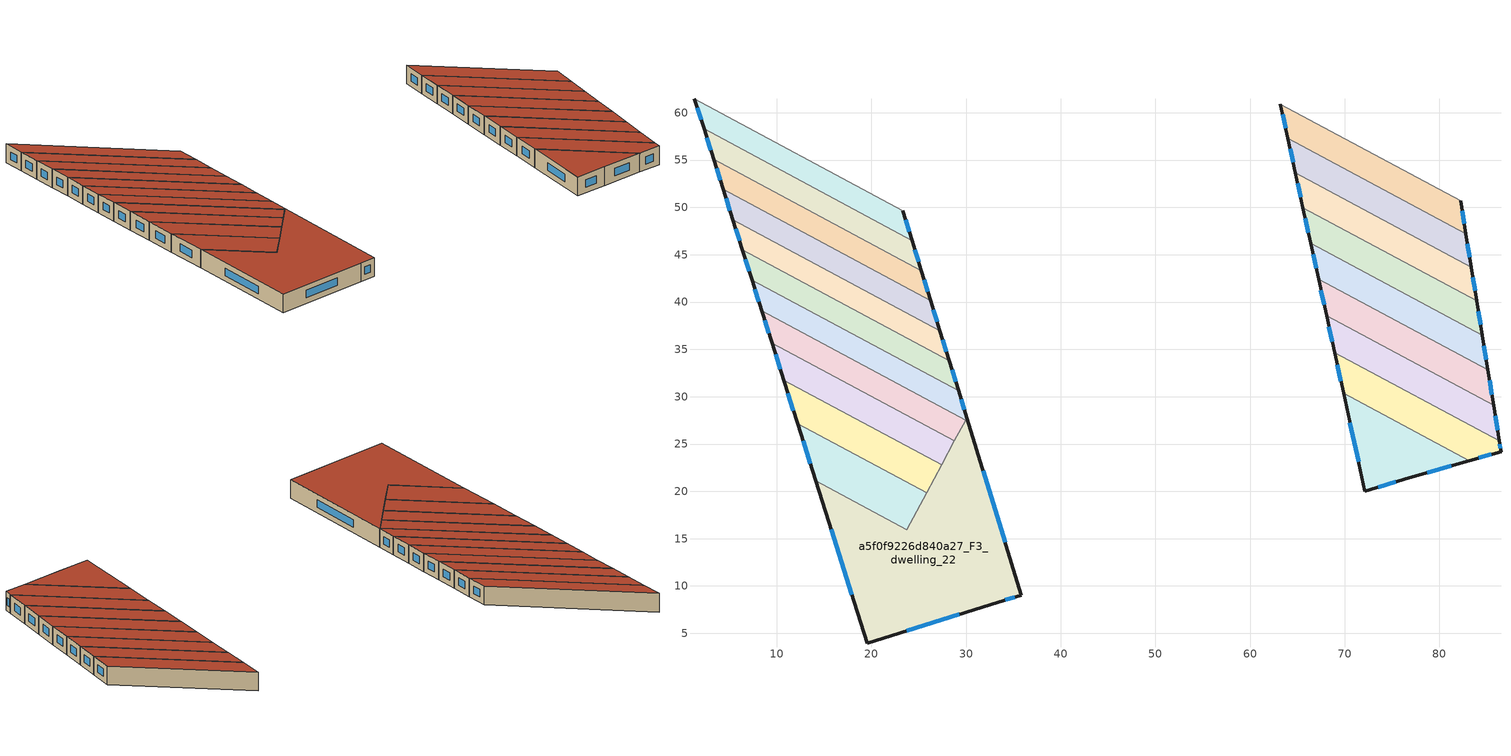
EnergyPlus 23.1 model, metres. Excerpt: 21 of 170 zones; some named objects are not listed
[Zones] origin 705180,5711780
a5f0f9226d840a27_F3_dwelling_11
 floor to a5f0f9226d840a27_F2_dwelling_11 (EU_floor_Construction): 23.33,49.66 24.3,46.5 2.31,58.28 1.3,61.47 z9
 wall outside (EU_wall_Construction): 24.3,46.5 23.33,49.66 / 1.3,61.47 2.31,58.28 z9:12
 wall to a5f0f9226d840a27_F3_dwelling_10 (EU_wall_Construction): 23.33,49.66 1.3,61.47 z9:12
 wall to a5f0f9226d840a27_F3_dwelling_12 (EU_wall_Construction): 2.31,58.28 24.3,46.5 z9:12
 window (EU_Window_Construction): 24.01,47.44 23.62,48.71 / 1.61,60.51 2.01,59.24 z9.9:11.1
 roof outside (EU_roof_Construction): 24.3,46.5 23.33,49.66 1.3,61.47 2.31,58.28 z12
a5f0f9226d840a27_F3_dwelling_12
 floor to a5f0f9226d840a27_F2_dwelling_12 (EU_floor_Construction): 24.3,46.5 25.28,43.33 3.32,55.1 2.31,58.28 z9
 wall outside (EU_wall_Construction): 25.28,43.33 24.3,46.5 / 2.31,58.28 3.32,55.1 z9:12
 wall to a5f0f9226d840a27_F3_dwelling_13 (EU_wall_Construction): 3.32,55.1 25.28,43.33 z9:12
 window (EU_Window_Construction): 24.99,44.28 24.59,45.55 / 2.62,57.33 3.02,56.05 z9.9:11.1
 roof outside (EU_roof_Construction): 25.28,43.33 24.3,46.5 2.31,58.28 3.32,55.1 z12
a5f0f9226d840a27_F3_dwelling_13
 floor to a5f0f9226d840a27_F2_dwelling_13 (EU_floor_Construction): 25.28,43.33 26.26,40.16 4.34,51.9 3.32,55.1 z9
 wall outside (EU_wall_Construction): 26.26,40.16 25.28,43.33 / 3.32,55.1 4.34,51.9 z9:12
 wall to a5f0f9226d840a27_F3_dwelling_14 (EU_wall_Construction): 4.34,51.9 26.26,40.16 z9:12
 window (EU_Window_Construction): 25.96,41.11 25.57,42.38 / 3.63,54.14 4.04,52.86 z9.9:11.1
 roof outside (EU_roof_Construction): 26.26,40.16 25.28,43.33 3.32,55.1 4.34,51.9 z12
a5f0f9226d840a27_F3_dwelling_14
 floor to a5f0f9226d840a27_F2_dwelling_14 (EU_floor_Construction): 26.26,40.16 27.23,36.98 5.35,48.71 4.34,51.9 z9
 wall outside (EU_wall_Construction): 27.23,36.98 26.26,40.16 / 4.34,51.9 5.35,48.71 z9:12
 wall to a5f0f9226d840a27_F3_dwelling_15 (EU_wall_Construction): 5.35,48.71 27.23,36.98 z9:12
 window (EU_Window_Construction): 26.94,37.93 26.55,39.2 / 4.64,50.95 5.05,49.66 z9.9:11.1
 roof outside (EU_roof_Construction): 27.23,36.98 26.26,40.16 4.34,51.9 5.35,48.71 z12
a5f0f9226d840a27_F3_dwelling_15
 floor to a5f0f9226d840a27_F2_dwelling_15 (EU_floor_Construction): 27.23,36.98 28.22,33.79 6.37,45.5 5.35,48.71 z9
 wall outside (EU_wall_Construction): 28.22,33.79 27.23,36.98 / 5.35,48.71 6.37,45.5 z9:12
 wall to a5f0f9226d840a27_F3_dwelling_16 (EU_wall_Construction): 6.37,45.5 28.22,33.79 z9:12
 window (EU_Window_Construction): 27.92,34.75 27.53,36.03 / 5.66,47.75 6.07,46.46 z9.9:11.1
 roof outside (EU_roof_Construction): 28.22,33.79 27.23,36.98 5.35,48.71 6.37,45.5 z12
a5f0f9226d840a27_F3_dwelling_16
 floor to a5f0f9226d840a27_F2_dwelling_16 (EU_floor_Construction): 28.22,33.79 29.2,30.61 7.39,42.3 6.37,45.5 z9
 wall outside (EU_wall_Construction): 29.2,30.61 28.22,33.79 / 6.37,45.5 7.39,42.3 z9:12
 wall to a5f0f9226d840a27_F3_dwelling_17 (EU_wall_Construction): 7.39,42.3 29.2,30.61 z9:12
 window (EU_Window_Construction): 28.9,31.56 28.51,32.84 / 6.67,44.54 7.08,43.26 z9.9:11.1
 roof outside (EU_roof_Construction): 29.2,30.61 28.22,33.79 6.37,45.5 7.39,42.3 z12
a5f0f9226d840a27_F3_dwelling_17
 floor to a5f0f9226d840a27_F2_dwelling_17 (EU_floor_Construction): 29.2,30.61 30.07,27.76 29.95,27.53 8.41,39.08 7.39,42.3 z9
 wall outside (EU_wall_Construction): 7.39,42.3 8.41,39.08 / 30.07,27.76 29.2,30.61 z9:12
 wall to a5f0f9226d840a27_F3_dwelling_18 (EU_wall_Construction): 8.41,39.08 29.95,27.53 z9:12
 wall to a5f0f9226d840a27_F3_dwelling_22 (EU_wall_Construction): 29.95,27.53 30.07,27.76 z9:12
 window (EU_Window_Construction): 7.69,41.33 8.1,40.04 / 29.81,28.61 29.46,29.75 z9.9:11.1
 roof outside (EU_roof_Construction): 29.95,27.53 30.07,27.76 29.2,30.61 7.39,42.3 8.41,39.08 z12
a5f0f9226d840a27_F3_dwelling_18
 floor to a5f0f9226d840a27_F2_dwelling_18 (EU_floor_Construction): 29.95,27.53 28.77,25.32 9.5,35.65 8.41,39.08 z9
 wall outside (EU_wall_Construction): 8.41,39.08 9.5,35.65 z9:12
 wall to a5f0f9226d840a27_F3_dwelling_19 (EU_wall_Construction): 9.5,35.65 28.77,25.32 z9:12
 wall to a5f0f9226d840a27_F3_dwelling_22 (EU_wall_Construction): 28.77,25.32 29.95,27.53 z9:12
 window (EU_Window_Construction): 8.73,38.05 9.17,36.68 z9.9:11.1
 roof outside (EU_roof_Construction): 28.77,25.32 29.95,27.53 8.41,39.08 9.5,35.65 z12
a5f0f9226d840a27_F3_dwelling_19
 floor to a5f0f9226d840a27_F2_dwelling_19 (EU_floor_Construction): 28.77,25.32 27.42,22.81 10.73,31.76 9.5,35.65 z9
 wall outside (EU_wall_Construction): 9.5,35.65 10.73,31.76 z9:12
 wall to a5f0f9226d840a27_F3_dwelling_20 (EU_wall_Construction): 10.73,31.76 27.42,22.81 z9:12
 wall to a5f0f9226d840a27_F3_dwelling_22 (EU_wall_Construction): 27.42,22.81 28.77,25.32 z9:12
 window (EU_Window_Construction): 9.87,34.49 10.36,32.92 z9.9:11.1
 roof outside (EU_roof_Construction): 27.42,22.81 28.77,25.32 9.5,35.65 10.73,31.76 z12
a5f0f9226d840a27_F3_dwelling_20
 floor to a5f0f9226d840a27_F2_dwelling_20 (EU_floor_Construction): 27.42,22.81 25.83,19.83 12.2,27.14 10.73,31.76 z9
 wall outside (EU_wall_Construction): 10.73,31.76 12.2,27.14 z9:12
 wall to a5f0f9226d840a27_F3_dwelling_21 (EU_wall_Construction): 12.2,27.14 25.83,19.83 z9:12
 wall to a5f0f9226d840a27_F3_dwelling_22 (EU_wall_Construction): 25.83,19.83 27.42,22.81 z9:12
 window (EU_Window_Construction): 11.17,30.37 11.76,28.52 z9.9:11.1
 roof outside (EU_roof_Construction): 25.83,19.83 27.42,22.81 10.73,31.76 12.2,27.14 z12
a5f0f9226d840a27_F3_dwelling_21
 floor to a5f0f9226d840a27_F2_dwelling_21 (EU_floor_Construction): 25.83,19.83 23.75,15.95 14.11,21.12 12.2,27.14 z9
 wall outside (EU_wall_Construction): 12.2,27.14 14.11,21.12 z9:12
 wall to a5f0f9226d840a27_F3_dwelling_22 (EU_wall_Construction): 14.11,21.12 23.75,15.95 25.83,19.83 z9:12
 window (EU_Window_Construction): 12.77,25.33 13.54,22.92 z9.9:11.1
 roof outside (EU_roof_Construction): 23.75,15.95 25.83,19.83 12.2,27.14 14.11,21.12 z12
a5f0f9226d840a27_F3_dwelling_22
 floor to a5f0f9226d840a27_F2_dwelling_22 (EU_floor_Construction): 30.07,27.76 35.85,9.02 33.41,8.31 19.56,3.96 14.11,21.12 23.75,15.95 z9
 wall outside (EU_wall_Construction): 14.11,21.12 19.56,3.96 33.41,8.31 35.85,9.02 30.07,27.76 z9:12
 window (EU_Window_Construction): 34.12,14.63 31.8,22.15 / 34.14,8.52 35.12,8.81 / 23.7,5.26 29.26,7.01 / 15.74,15.98 17.93,9.1 z9.9:11.1
 roof outside (EU_roof_Construction): 33.41,8.31 35.85,9.02 30.07,27.76 23.75,15.95 14.11,21.12 19.56,3.96 z12
a5f0f9226d840a27_F3_dwelling_33
 floor to a5f0f9226d840a27_F2_dwelling_33 (EU_floor_Construction): 82.23,50.71 82.79,47.22 63.98,57.3 63.19,60.91 z9
 wall outside (EU_wall_Construction): 63.19,60.91 63.98,57.3 / 82.79,47.22 82.23,50.71 z9:12
 wall to a5f0f9226d840a27_F3_dwelling_34 (EU_wall_Construction): 63.98,57.3 82.79,47.22 z9:12
 wall to a5f0f9226d840a27_F3_dwelling_32 (EU_wall_Construction): 82.23,50.71 63.19,60.91 z9:12
 window (EU_Window_Construction): 63.43,59.83 63.75,58.39 / 82.63,48.27 82.4,49.66 z9.9:11.1
 roof outside (EU_roof_Construction): 82.79,47.22 82.23,50.71 63.19,60.91 63.98,57.3 z12
a5f0f9226d840a27_F3_dwelling_34
 floor to a5f0f9226d840a27_F2_dwelling_34 (EU_floor_Construction): 82.79,47.22 83.36,43.69 64.78,53.65 63.98,57.3 z9
 wall outside (EU_wall_Construction): 63.98,57.3 64.78,53.65 / 83.36,43.69 82.79,47.22 z9:12
 wall to a5f0f9226d840a27_F3_dwelling_35 (EU_wall_Construction): 64.78,53.65 83.36,43.69 z9:12
 window (EU_Window_Construction): 64.22,56.21 64.54,54.74 / 83.19,44.75 82.96,46.16 z9.9:11.1
 roof outside (EU_roof_Construction): 83.36,43.69 82.79,47.22 63.98,57.3 64.78,53.65 z12
a5f0f9226d840a27_F3_dwelling_35
 floor to a5f0f9226d840a27_F2_dwelling_35 (EU_floor_Construction): 83.36,43.69 83.94,40.12 65.59,49.95 64.78,53.65 z9
 wall outside (EU_wall_Construction): 64.78,53.65 65.59,49.95 / 83.94,40.12 83.36,43.69 z9:12
 wall to a5f0f9226d840a27_F3_dwelling_36 (EU_wall_Construction): 65.59,49.95 83.94,40.12 z9:12
 window (EU_Window_Construction): 65.02,52.54 65.35,51.06 / 83.77,41.19 83.54,42.62 z9.9:11.1
 roof outside (EU_roof_Construction): 83.94,40.12 83.36,43.69 64.78,53.65 65.59,49.95 z12
a5f0f9226d840a27_F3_dwelling_36
 floor to a5f0f9226d840a27_F2_dwelling_36 (EU_floor_Construction): 83.94,40.12 84.53,36.49 66.41,46.2 65.59,49.95 z9
 wall outside (EU_wall_Construction): 65.59,49.95 66.41,46.2 / 84.53,36.49 83.94,40.12 z9:12
 wall to a5f0f9226d840a27_F3_dwelling_37 (EU_wall_Construction): 66.41,46.2 84.53,36.49 z9:12
 window (EU_Window_Construction): 65.84,48.83 66.16,47.33 / 84.35,37.58 84.12,39.03 z9.9:11.1
 roof outside (EU_roof_Construction): 84.53,36.49 83.94,40.12 65.59,49.95 66.41,46.2 z12
a5f0f9226d840a27_F3_dwelling_37
 floor to a5f0f9226d840a27_F2_dwelling_37 (EU_floor_Construction): 84.53,36.49 85.12,32.83 67.24,42.41 66.41,46.2 z9
 wall outside (EU_wall_Construction): 66.41,46.2 67.24,42.41 / 85.12,32.83 84.53,36.49 z9:12
 wall to a5f0f9226d840a27_F3_dwelling_38 (EU_wall_Construction): 67.24,42.41 85.12,32.83 z9:12
 window (EU_Window_Construction): 66.66,45.07 66.99,43.54 / 84.94,33.92 84.7,35.4 z9.9:11.1
 roof outside (EU_roof_Construction): 85.12,32.83 84.53,36.49 66.41,46.2 67.24,42.41 z12
a5f0f9226d840a27_F3_dwelling_38
 floor to a5f0f9226d840a27_F2_dwelling_38 (EU_floor_Construction): 85.12,32.83 85.72,29.11 68.08,38.56 67.24,42.41 z9
 wall outside (EU_wall_Construction): 67.24,42.41 68.08,38.56 / 85.72,29.11 85.12,32.83 z9:12
 wall to a5f0f9226d840a27_F3_dwelling_39 (EU_wall_Construction): 68.08,38.56 85.72,29.11 z9:12
 window (EU_Window_Construction): 67.49,41.26 67.83,39.71 / 85.54,30.22 85.3,31.71 z9.9:11.1
 roof outside (EU_roof_Construction): 85.72,29.11 85.12,32.83 67.24,42.41 68.08,38.56 z12
a5f0f9226d840a27_F3_dwelling_39
 floor to a5f0f9226d840a27_F2_dwelling_39 (EU_floor_Construction): 85.72,29.11 86.32,25.34 68.94,34.66 68.08,38.56 z9
 wall outside (EU_wall_Construction): 68.08,38.56 68.94,34.66 / 86.32,25.34 85.72,29.11 z9:12
 wall to a5f0f9226d840a27_F3_dwelling_40 (EU_wall_Construction): 68.94,34.66 86.32,25.34 z9:12
 window (EU_Window_Construction): 68.34,37.39 68.68,35.83 / 86.14,26.47 85.9,27.98 z9.9:11.1
 roof outside (EU_roof_Construction): 86.32,25.34 85.72,29.11 68.08,38.56 68.94,34.66 z12
a5f0f9226d840a27_F3_dwelling_40
 floor to a5f0f9226d840a27_F2_dwelling_40 (EU_floor_Construction): 86.32,25.34 86.51,24.2 83.15,23.24 69.88,30.35 68.94,34.66 z9
 wall outside (EU_wall_Construction): 83.15,23.24 86.51,24.2 86.32,25.34 / 68.94,34.66 69.88,30.35 z9:12
 wall to a5f0f9226d840a27_F3_dwelling_41 (EU_wall_Construction): 69.88,30.35 83.15,23.24 z9:12
 window (EU_Window_Construction): 84.15,23.52 85.5,23.91 / 69.22,33.37 69.6,31.64 / 86.45,24.54 86.38,25 z9.9:11.1
 roof outside (EU_roof_Construction): 86.51,24.2 86.32,25.34 68.94,34.66 69.88,30.35 83.15,23.24 z12
a5f0f9226d840a27_F3_dwelling_41
 floor to a5f0f9226d840a27_F2_dwelling_41 (EU_floor_Construction): 83.15,23.24 76.81,21.42 72.14,20.02 69.88,30.35 z9
 wall outside (EU_wall_Construction): 69.88,30.35 72.14,20.02 76.81,21.42 83.15,23.24 z9:12
 window (EU_Window_Construction): 73.54,20.44 75.41,21 / 70.55,27.26 71.46,23.11 / 78.71,21.97 81.25,22.69 z9.9:11.1
 roof outside (EU_roof_Construction): 83.15,23.24 69.88,30.35 72.14,20.02 76.81,21.42 z12
[Building]
EU S2 Campaign: North Axis=0; Terrain=City; Solar Distribution=FullExterior
[Site:Location]
London: Latitude=51.5; Longitude=-0.5; Time Zone=0; Elevation=25
[SizingPeriod:WeatherFileDays]
AnnualSizingPeriod: Begin Month=1; Begin Day of Month=1; End Month=12; End Day of Month=31; Day of Week for Start Day=Monday; Use Weather File Daylight Saving Period=No; Use Weather File Rain and Snow Indicators=No
[MATERIAL]
EU_InternalMass_Material: Roughness=MediumRough; Thickness=0.1; Conductivity=1; Density=1800; Specific Heat=900; Thermal Absorptance=0.9; Solar Absorptance=0.7; Visible Absorptance=0.7
[MATERIAL:NOMASS] Roughness=MediumRough; Thermal Absorptance=0.9; Solar Absorptance=0.7; Visible Absorptance=0.7
Name | Thermal Resistance
EU_wall_NoMass | 1.04674
EU_roof_NoMass | 4.32442
EU_floor_NoMass | 2.04616
[WINDOWMATERIAL:SIMPLEGLAZINGSYSTEM]
EU_Window_SimpleGlazing: UFactor=4.25843; Solar Heat Gain Coefficient=0.85; Visible Transmittance=0.85
[CONSTRUCTION]
EU_wall_Construction: EU_wall_NoMass
EU_roof_Construction: EU_roof_NoMass
EU_floor_Construction: EU_floor_NoMass
EU_Window_Construction: EU_Window_SimpleGlazing
EU_InternalMass_Construction: EU_InternalMass_Material
[ZONE] Type=1; Multiplier=1; Ceiling Height=autocalculate; Floor Area=autocalculate; Part of Total Floor Area=Yes
Name | Volume
a5f0f9226d840a27_F3_dwelling_11 | 174.338
a5f0f9226d840a27_F3_dwelling_12; a5f0f9226d840a27_F3_dwelling_14 | 174.322
a5f0f9226d840a27_F3_dwelling_13 | 174.381
a5f0f9226d840a27_F3_dwelling_15 | 174.279
a5f0f9226d840a27_F3_dwelling_16 | 174.336
a5f0f9226d840a27_F3_dwelling_17 | 174.335
a5f0f9226d840a27_F3_dwelling_18 | 174.318
a5f0f9226d840a27_F3_dwelling_19 | 174.333
a5f0f9226d840a27_F3_dwelling_20 | 174.341
a5f0f9226d840a27_F3_dwelling_21 | 174.342
a5f0f9226d840a27_F3_dwelling_22 | 746.186
a5f0f9226d840a27_F3_dwelling_33 | 180.883
a5f0f9226d840a27_F3_dwelling_34 | 180.914
a5f0f9226d840a27_F3_dwelling_35 | 180.96
a5f0f9226d840a27_F3_dwelling_36; a5f0f9226d840a27_F3_dwelling_37 | 180.909
a5f0f9226d840a27_F3_dwelling_38 | 180.981
a5f0f9226d840a27_F3_dwelling_39 | 180.937
a5f0f9226d840a27_F3_dwelling_40 | 180.928
a5f0f9226d840a27_F3_dwelling_41 | 180.932
[INTERNALMASS] Construction=EU_InternalMass_Construction
Name | Zone or ZoneList | Surface Area
a5f0f9226d840a27_F3_dwelling_11_EU_InternalMass | a5f0f9226d840a27_F3_dwelling_11 | 58.1129
a5f0f9226d840a27_F3_dwelling_12_EU_InternalMass | a5f0f9226d840a27_F3_dwelling_12 | 58.107
a5f0f9226d840a27_F3_dwelling_13_EU_InternalMass | a5f0f9226d840a27_F3_dwelling_13 | 58.1271
a5f0f9226d840a27_F3_dwelling_14_EU_InternalMass | a5f0f9226d840a27_F3_dwelling_14 | 58.1072
a5f0f9226d840a27_F3_dwelling_15_EU_InternalMass | a5f0f9226d840a27_F3_dwelling_15 | 58.093
a5f0f9226d840a27_F3_dwelling_16_EU_InternalMass | a5f0f9226d840a27_F3_dwelling_16 | 58.1121
a5f0f9226d840a27_F3_dwelling_17_EU_InternalMass | a5f0f9226d840a27_F3_dwelling_17 | 58.1113
a5f0f9226d840a27_F3_dwelling_18_EU_InternalMass | a5f0f9226d840a27_F3_dwelling_18 | 58.1062
a5f0f9226d840a27_F3_dwelling_19_EU_InternalMass | a5f0f9226d840a27_F3_dwelling_19 | 58.111
a5f0f9226d840a27_F3_dwelling_20_EU_InternalMass | a5f0f9226d840a27_F3_dwelling_20 | 58.1134
a5f0f9226d840a27_F3_dwelling_21_EU_InternalMass | a5f0f9226d840a27_F3_dwelling_21 | 58.1143
a5f0f9226d840a27_F3_dwelling_22_EU_InternalMass | a5f0f9226d840a27_F3_dwelling_22 | 248.73
a5f0f9226d840a27_F3_dwelling_33_EU_InternalMass | a5f0f9226d840a27_F3_dwelling_33 | 60.2944
a5f0f9226d840a27_F3_dwelling_34_EU_InternalMass | a5f0f9226d840a27_F3_dwelling_34 | 60.3046
a5f0f9226d840a27_F3_dwelling_35_EU_InternalMass | a5f0f9226d840a27_F3_dwelling_35 | 60.32
a5f0f9226d840a27_F3_dwelling_36_EU_InternalMass | a5f0f9226d840a27_F3_dwelling_36 | 60.303
a5f0f9226d840a27_F3_dwelling_37_EU_InternalMass | a5f0f9226d840a27_F3_dwelling_37 | 60.3028
a5f0f9226d840a27_F3_dwelling_38_EU_InternalMass | a5f0f9226d840a27_F3_dwelling_38 | 60.3269
a5f0f9226d840a27_F3_dwelling_39_EU_InternalMass | a5f0f9226d840a27_F3_dwelling_39 | 60.3124
a5f0f9226d840a27_F3_dwelling_40_EU_InternalMass | a5f0f9226d840a27_F3_dwelling_40 | 60.3092
a5f0f9226d840a27_F3_dwelling_41_EU_InternalMass | a5f0f9226d840a27_F3_dwelling_41 | 60.3109
[OTHEREQUIPMENT] Fuel Type=Electricity; Design Level Calculation Method=Watts/Area; Power per Zone Floor Area=1; Fraction Latent=0; Fraction Radiant=0; Fraction Lost=0; Carbon Dioxide Generation Rate=0; EndUse Subcategory=EU_Step8_InternalGains
Name | Zone or ZoneList or Space or SpaceList | Schedule
EU_Step8_InternalGain_a5f0f9226d840a27_F3_dwelling_11_f000 | a5f0f9226d840a27_F3_dwelling_11 | EU_Step8_GainSchedule_a5f0f9226d840a27_F3_dwelling_11_f000
EU_Step8_InternalGain_a5f0f9226d840a27_F3_dwelling_12_f000 | a5f0f9226d840a27_F3_dwelling_12 | EU_Step8_GainSchedule_a5f0f9226d840a27_F3_dwelling_12_f000
EU_Step8_InternalGain_a5f0f9226d840a27_F3_dwelling_13_f000 | a5f0f9226d840a27_F3_dwelling_13 | EU_Step8_GainSchedule_a5f0f9226d840a27_F3_dwelling_13_f000
EU_Step8_InternalGain_a5f0f9226d840a27_F3_dwelling_14_f000 | a5f0f9226d840a27_F3_dwelling_14 | EU_Step8_GainSchedule_a5f0f9226d840a27_F3_dwelling_14_f000
EU_Step8_InternalGain_a5f0f9226d840a27_F3_dwelling_15_f000 | a5f0f9226d840a27_F3_dwelling_15 | EU_Step8_GainSchedule_a5f0f9226d840a27_F3_dwelling_15_f000
EU_Step8_InternalGain_a5f0f9226d840a27_F3_dwelling_16_f000 | a5f0f9226d840a27_F3_dwelling_16 | EU_Step8_GainSchedule_a5f0f9226d840a27_F3_dwelling_16_f000
EU_Step8_InternalGain_a5f0f9226d840a27_F3_dwelling_17_f000 | a5f0f9226d840a27_F3_dwelling_17 | EU_Step8_GainSchedule_a5f0f9226d840a27_F3_dwelling_17_f000
EU_Step8_InternalGain_a5f0f9226d840a27_F3_dwelling_18_f000 | a5f0f9226d840a27_F3_dwelling_18 | EU_Step8_GainSchedule_a5f0f9226d840a27_F3_dwelling_18_f000
EU_Step8_InternalGain_a5f0f9226d840a27_F3_dwelling_19_f000 | a5f0f9226d840a27_F3_dwelling_19 | EU_Step8_GainSchedule_a5f0f9226d840a27_F3_dwelling_19_f000
EU_Step8_InternalGain_a5f0f9226d840a27_F3_dwelling_20_f000 | a5f0f9226d840a27_F3_dwelling_20 | EU_Step8_GainSchedule_a5f0f9226d840a27_F3_dwelling_20_f000
EU_Step8_InternalGain_a5f0f9226d840a27_F3_dwelling_21_f000 | a5f0f9226d840a27_F3_dwelling_21 | EU_Step8_GainSchedule_a5f0f9226d840a27_F3_dwelling_21_f000
EU_Step8_InternalGain_a5f0f9226d840a27_F3_dwelling_22_f000 | a5f0f9226d840a27_F3_dwelling_22 | EU_Step8_GainSchedule_a5f0f9226d840a27_F3_dwelling_22_f000
EU_Step8_InternalGain_a5f0f9226d840a27_F3_dwelling_33_f000 | a5f0f9226d840a27_F3_dwelling_33 | EU_Step8_GainSchedule_a5f0f9226d840a27_F3_dwelling_33_f000
EU_Step8_InternalGain_a5f0f9226d840a27_F3_dwelling_34_f000 | a5f0f9226d840a27_F3_dwelling_34 | EU_Step8_GainSchedule_a5f0f9226d840a27_F3_dwelling_34_f000
EU_Step8_InternalGain_a5f0f9226d840a27_F3_dwelling_35_f000 | a5f0f9226d840a27_F3_dwelling_35 | EU_Step8_GainSchedule_a5f0f9226d840a27_F3_dwelling_35_f000
EU_Step8_InternalGain_a5f0f9226d840a27_F3_dwelling_36_f000 | a5f0f9226d840a27_F3_dwelling_36 | EU_Step8_GainSchedule_a5f0f9226d840a27_F3_dwelling_36_f000
EU_Step8_InternalGain_a5f0f9226d840a27_F3_dwelling_37_f000 | a5f0f9226d840a27_F3_dwelling_37 | EU_Step8_GainSchedule_a5f0f9226d840a27_F3_dwelling_37_f000
EU_Step8_InternalGain_a5f0f9226d840a27_F3_dwelling_38_f000 | a5f0f9226d840a27_F3_dwelling_38 | EU_Step8_GainSchedule_a5f0f9226d840a27_F3_dwelling_38_f000
EU_Step8_InternalGain_a5f0f9226d840a27_F3_dwelling_39_f000 | a5f0f9226d840a27_F3_dwelling_39 | EU_Step8_GainSchedule_a5f0f9226d840a27_F3_dwelling_39_f000
EU_Step8_InternalGain_a5f0f9226d840a27_F3_dwelling_40_f000 | a5f0f9226d840a27_F3_dwelling_40 | EU_Step8_GainSchedule_a5f0f9226d840a27_F3_dwelling_40_f000
EU_Step8_InternalGain_a5f0f9226d840a27_F3_dwelling_41_f000 | a5f0f9226d840a27_F3_dwelling_41 | EU_Step8_GainSchedule_a5f0f9226d840a27_F3_dwelling_41_f000
[ZONEVENTILATION:DESIGNFLOWRATE] Schedule=EU_AlwaysOn; Design Flow Rate Calculation Method=AirChanges/Hour; Air Changes per Hour=0.488719; Ventilation Type=Natural; Fan Pressure Rise=0; Fan Total Efficiency=1; Constant Term Coefficient=1; Temperature Term Coefficient=0; Velocity Term Coefficient=0; Velocity Squared Term Coefficient=0; Minimum Indoor Temperature=-100; Maximum Indoor Temperature=100; Delta Temperature=-100; Minimum Outdoor Temperature=-100; Maximum Outdoor Temperature=100; Maximum Wind Speed=40
Name | Zone or ZoneList or Space or SpaceList
EU_ConstantAir_a5f0f9226d840a27_F3_dwelling_11 | a5f0f9226d840a27_F3_dwelling_11
EU_ConstantAir_a5f0f9226d840a27_F3_dwelling_12 | a5f0f9226d840a27_F3_dwelling_12
EU_ConstantAir_a5f0f9226d840a27_F3_dwelling_13 | a5f0f9226d840a27_F3_dwelling_13
EU_ConstantAir_a5f0f9226d840a27_F3_dwelling_14 | a5f0f9226d840a27_F3_dwelling_14
EU_ConstantAir_a5f0f9226d840a27_F3_dwelling_15 | a5f0f9226d840a27_F3_dwelling_15
EU_ConstantAir_a5f0f9226d840a27_F3_dwelling_16 | a5f0f9226d840a27_F3_dwelling_16
EU_ConstantAir_a5f0f9226d840a27_F3_dwelling_17 | a5f0f9226d840a27_F3_dwelling_17
EU_ConstantAir_a5f0f9226d840a27_F3_dwelling_18 | a5f0f9226d840a27_F3_dwelling_18
EU_ConstantAir_a5f0f9226d840a27_F3_dwelling_19 | a5f0f9226d840a27_F3_dwelling_19
EU_ConstantAir_a5f0f9226d840a27_F3_dwelling_20 | a5f0f9226d840a27_F3_dwelling_20
EU_ConstantAir_a5f0f9226d840a27_F3_dwelling_21 | a5f0f9226d840a27_F3_dwelling_21
EU_ConstantAir_a5f0f9226d840a27_F3_dwelling_22 | a5f0f9226d840a27_F3_dwelling_22
EU_ConstantAir_a5f0f9226d840a27_F3_dwelling_33 | a5f0f9226d840a27_F3_dwelling_33
EU_ConstantAir_a5f0f9226d840a27_F3_dwelling_34 | a5f0f9226d840a27_F3_dwelling_34
EU_ConstantAir_a5f0f9226d840a27_F3_dwelling_35 | a5f0f9226d840a27_F3_dwelling_35
EU_ConstantAir_a5f0f9226d840a27_F3_dwelling_36 | a5f0f9226d840a27_F3_dwelling_36
EU_ConstantAir_a5f0f9226d840a27_F3_dwelling_37 | a5f0f9226d840a27_F3_dwelling_37
EU_ConstantAir_a5f0f9226d840a27_F3_dwelling_38 | a5f0f9226d840a27_F3_dwelling_38
EU_ConstantAir_a5f0f9226d840a27_F3_dwelling_39 | a5f0f9226d840a27_F3_dwelling_39
EU_ConstantAir_a5f0f9226d840a27_F3_dwelling_40 | a5f0f9226d840a27_F3_dwelling_40
EU_ConstantAir_a5f0f9226d840a27_F3_dwelling_41 | a5f0f9226d840a27_F3_dwelling_41
[HVACTEMPLATE:ZONE:IDEALLOADSAIRSYSTEM] System Availability Schedule=EU_AlwaysOn; Maximum Heating Supply Air Temperature=50; Minimum Cooling Supply Air Temperature=13; Maximum Heating Supply Air Humidity Ratio=0.0156; Minimum Cooling Supply Air Humidity Ratio=0.0077; Heating Limit=NoLimit; Cooling Limit=NoLimit; Heating Availability Schedule=EU_AlwaysOn; Cooling Availability Schedule=EU_CoolingOff; Dehumidification Control Type=ConstantSensibleHeatRatio; Cooling Sensible Heat Ratio=0.7; Dehumidification Setpoint=60; Humidification Control Type=None; Humidification Setpoint=30; Outdoor Air Method=None; Outdoor Air Flow Rate per Person=0.00944; Outdoor Air Flow Rate per Zone Floor Area=0; Outdoor Air Flow Rate per Zone=0; Demand Controlled Ventilation Type=None; Outdoor Air Economizer Type=NoEconomizer; Heat Recovery Type=None; Sensible Heat Recovery Effectiveness=0.7; Latent Heat Recovery Effectiveness=0.65
Name | Template Thermostat
a5f0f9226d840a27_F3_dwelling_11 | EU_HeatOnly_a5f0f9226d840a27_F3_dwelling_11
a5f0f9226d840a27_F3_dwelling_12 | EU_HeatOnly_a5f0f9226d840a27_F3_dwelling_12
a5f0f9226d840a27_F3_dwelling_13 | EU_HeatOnly_a5f0f9226d840a27_F3_dwelling_13
a5f0f9226d840a27_F3_dwelling_14 | EU_HeatOnly_a5f0f9226d840a27_F3_dwelling_14
a5f0f9226d840a27_F3_dwelling_15 | EU_HeatOnly_a5f0f9226d840a27_F3_dwelling_15
a5f0f9226d840a27_F3_dwelling_16 | EU_HeatOnly_a5f0f9226d840a27_F3_dwelling_16
a5f0f9226d840a27_F3_dwelling_17 | EU_HeatOnly_a5f0f9226d840a27_F3_dwelling_17
a5f0f9226d840a27_F3_dwelling_18 | EU_HeatOnly_a5f0f9226d840a27_F3_dwelling_18
a5f0f9226d840a27_F3_dwelling_19 | EU_HeatOnly_a5f0f9226d840a27_F3_dwelling_19
a5f0f9226d840a27_F3_dwelling_20 | EU_HeatOnly_a5f0f9226d840a27_F3_dwelling_20
a5f0f9226d840a27_F3_dwelling_21 | EU_HeatOnly_a5f0f9226d840a27_F3_dwelling_21
a5f0f9226d840a27_F3_dwelling_22 | EU_HeatOnly_a5f0f9226d840a27_F3_dwelling_22
a5f0f9226d840a27_F3_dwelling_33 | EU_HeatOnly_a5f0f9226d840a27_F3_dwelling_33
a5f0f9226d840a27_F3_dwelling_34 | EU_HeatOnly_a5f0f9226d840a27_F3_dwelling_34
a5f0f9226d840a27_F3_dwelling_35 | EU_HeatOnly_a5f0f9226d840a27_F3_dwelling_35
a5f0f9226d840a27_F3_dwelling_36 | EU_HeatOnly_a5f0f9226d840a27_F3_dwelling_36
a5f0f9226d840a27_F3_dwelling_37 | EU_HeatOnly_a5f0f9226d840a27_F3_dwelling_37
a5f0f9226d840a27_F3_dwelling_38 | EU_HeatOnly_a5f0f9226d840a27_F3_dwelling_38
a5f0f9226d840a27_F3_dwelling_39 | EU_HeatOnly_a5f0f9226d840a27_F3_dwelling_39
a5f0f9226d840a27_F3_dwelling_40 | EU_HeatOnly_a5f0f9226d840a27_F3_dwelling_40
a5f0f9226d840a27_F3_dwelling_41 | EU_HeatOnly_a5f0f9226d840a27_F3_dwelling_41
[SIZING:ZONE] Zone Cooling Design Supply Air Temperature Input Method=SupplyAirTemperature; Zone Cooling Design Supply Air Temperature=13; Zone Heating Design Supply Air Temperature Input Method=SupplyAirTemperature; Zone Heating Design Supply Air Temperature=50; Zone Cooling Design Supply Air Humidity Ratio=0.008; Zone Heating Design Supply Air Humidity Ratio=0.008; Cooling Design Air Flow Method=DesignDay; Cooling Design Air Flow Rate=0; Cooling Minimum Air Flow per Zone Floor Area=0.000762; Cooling Minimum Air Flow=0; Cooling Minimum Air Flow Fraction=0.2; Heating Design Air Flow Method=DesignDay; Heating Design Air Flow Rate=0; Heating Maximum Air Flow per Zone Floor Area=0.002032; Heating Maximum Air Flow=0.141576; Heating Maximum Air Flow Fraction=0.3; Account for Dedicated Outdoor Air System=No; Dedicated Outdoor Air System Control Strategy=NeutralSupplyAir; Dedicated Outdoor Air Low Setpoint Temperature for Design=autosize; Dedicated Outdoor Air High Setpoint Temperature for Design=autosize; Zone Load Sizing Method=Sensible Load Only No Latent Load; Zone Latent Cooling Design Supply Air Humidity Ratio Input Method=HumidityRatioDifference; Zone Cooling Design Supply Air Humidity Ratio Difference=0.005; Zone Latent Heating Design Supply Air Humidity Ratio Input Method=HumidityRatioDifference; Zone Humidification Design Supply Air Humidity Ratio Difference=0.005
a5f0f9226d840a27_F3_dwelling_11; a5f0f9226d840a27_F3_dwelling_12; a5f0f9226d840a27_F3_dwelling_13; a5f0f9226d840a27_F3_dwelling_14; a5f0f9226d840a27_F3_dwelling_15; a5f0f9226d840a27_F3_dwelling_16; a5f0f9226d840a27_F3_dwelling_17; a5f0f9226d840a27_F3_dwelling_18; a5f0f9226d840a27_F3_dwelling_19; a5f0f9226d840a27_F3_dwelling_20; a5f0f9226d840a27_F3_dwelling_21; a5f0f9226d840a27_F3_dwelling_22; a5f0f9226d840a27_F3_dwelling_33; a5f0f9226d840a27_F3_dwelling_34; a5f0f9226d840a27_F3_dwelling_35; a5f0f9226d840a27_F3_dwelling_36; a5f0f9226d840a27_F3_dwelling_37; a5f0f9226d840a27_F3_dwelling_38; a5f0f9226d840a27_F3_dwelling_39; a5f0f9226d840a27_F3_dwelling_40; a5f0f9226d840a27_F3_dwelling_41
[SCHEDULE:CONSTANT]
Name | Hourly Value
EU_AlwaysOn | 1
EU_CoolingOff | 0
[SCHEDULE:FILE] Column Number=1; Rows to Skip at Top=0; Number of Hours of Data=8760; Column Separator=Comma; Interpolate to Timestep=No; Minutes per Item=60; Adjust Schedule for Daylight Savings=Yes
Name | File
EU_Step8_GainSchedule_a5f0f9226d840a27_F3_dwelling_11_f000 | ../../schedules/a5f0f9226d840a27/a5f0f9226d840a27_F3_dwelling_11_f000_gain.csv
EU_Step8_GainSchedule_a5f0f9226d840a27_F3_dwelling_12_f000 | ../../schedules/a5f0f9226d840a27/a5f0f9226d840a27_F3_dwelling_12_f000_gain.csv
EU_Step8_GainSchedule_a5f0f9226d840a27_F3_dwelling_13_f000 | ../../schedules/a5f0f9226d840a27/a5f0f9226d840a27_F3_dwelling_13_f000_gain.csv
EU_Step8_GainSchedule_a5f0f9226d840a27_F3_dwelling_14_f000 | ../../schedules/a5f0f9226d840a27/a5f0f9226d840a27_F3_dwelling_14_f000_gain.csv
EU_Step8_GainSchedule_a5f0f9226d840a27_F3_dwelling_15_f000 | ../../schedules/a5f0f9226d840a27/a5f0f9226d840a27_F3_dwelling_15_f000_gain.csv
EU_Step8_GainSchedule_a5f0f9226d840a27_F3_dwelling_16_f000 | ../../schedules/a5f0f9226d840a27/a5f0f9226d840a27_F3_dwelling_16_f000_gain.csv
EU_Step8_GainSchedule_a5f0f9226d840a27_F3_dwelling_17_f000 | ../../schedules/a5f0f9226d840a27/a5f0f9226d840a27_F3_dwelling_17_f000_gain.csv
EU_Step8_GainSchedule_a5f0f9226d840a27_F3_dwelling_18_f000 | ../../schedules/a5f0f9226d840a27/a5f0f9226d840a27_F3_dwelling_18_f000_gain.csv
EU_Step8_GainSchedule_a5f0f9226d840a27_F3_dwelling_19_f000 | ../../schedules/a5f0f9226d840a27/a5f0f9226d840a27_F3_dwelling_19_f000_gain.csv
EU_Step8_GainSchedule_a5f0f9226d840a27_F3_dwelling_20_f000 | ../../schedules/a5f0f9226d840a27/a5f0f9226d840a27_F3_dwelling_20_f000_gain.csv
EU_Step8_GainSchedule_a5f0f9226d840a27_F3_dwelling_21_f000 | ../../schedules/a5f0f9226d840a27/a5f0f9226d840a27_F3_dwelling_21_f000_gain.csv
EU_Step8_GainSchedule_a5f0f9226d840a27_F3_dwelling_22_f000 | ../../schedules/a5f0f9226d840a27/a5f0f9226d840a27_F3_dwelling_22_f000_gain.csv
EU_Step8_GainSchedule_a5f0f9226d840a27_F3_dwelling_33_f000 | ../../schedules/a5f0f9226d840a27/a5f0f9226d840a27_F3_dwelling_33_f000_gain.csv
EU_Step8_GainSchedule_a5f0f9226d840a27_F3_dwelling_34_f000 | ../../schedules/a5f0f9226d840a27/a5f0f9226d840a27_F3_dwelling_34_f000_gain.csv
EU_Step8_GainSchedule_a5f0f9226d840a27_F3_dwelling_35_f000 | ../../schedules/a5f0f9226d840a27/a5f0f9226d840a27_F3_dwelling_35_f000_gain.csv
EU_Step8_GainSchedule_a5f0f9226d840a27_F3_dwelling_36_f000 | ../../schedules/a5f0f9226d840a27/a5f0f9226d840a27_F3_dwelling_36_f000_gain.csv
EU_Step8_GainSchedule_a5f0f9226d840a27_F3_dwelling_37_f000 | ../../schedules/a5f0f9226d840a27/a5f0f9226d840a27_F3_dwelling_37_f000_gain.csv
EU_Step8_GainSchedule_a5f0f9226d840a27_F3_dwelling_38_f000 | ../../schedules/a5f0f9226d840a27/a5f0f9226d840a27_F3_dwelling_38_f000_gain.csv
EU_Step8_GainSchedule_a5f0f9226d840a27_F3_dwelling_39_f000 | ../../schedules/a5f0f9226d840a27/a5f0f9226d840a27_F3_dwelling_39_f000_gain.csv
EU_Step8_GainSchedule_a5f0f9226d840a27_F3_dwelling_40_f000 | ../../schedules/a5f0f9226d840a27/a5f0f9226d840a27_F3_dwelling_40_f000_gain.csv
EU_Step8_GainSchedule_a5f0f9226d840a27_F3_dwelling_41_f000 | ../../schedules/a5f0f9226d840a27/a5f0f9226d840a27_F3_dwelling_41_f000_gain.csv
